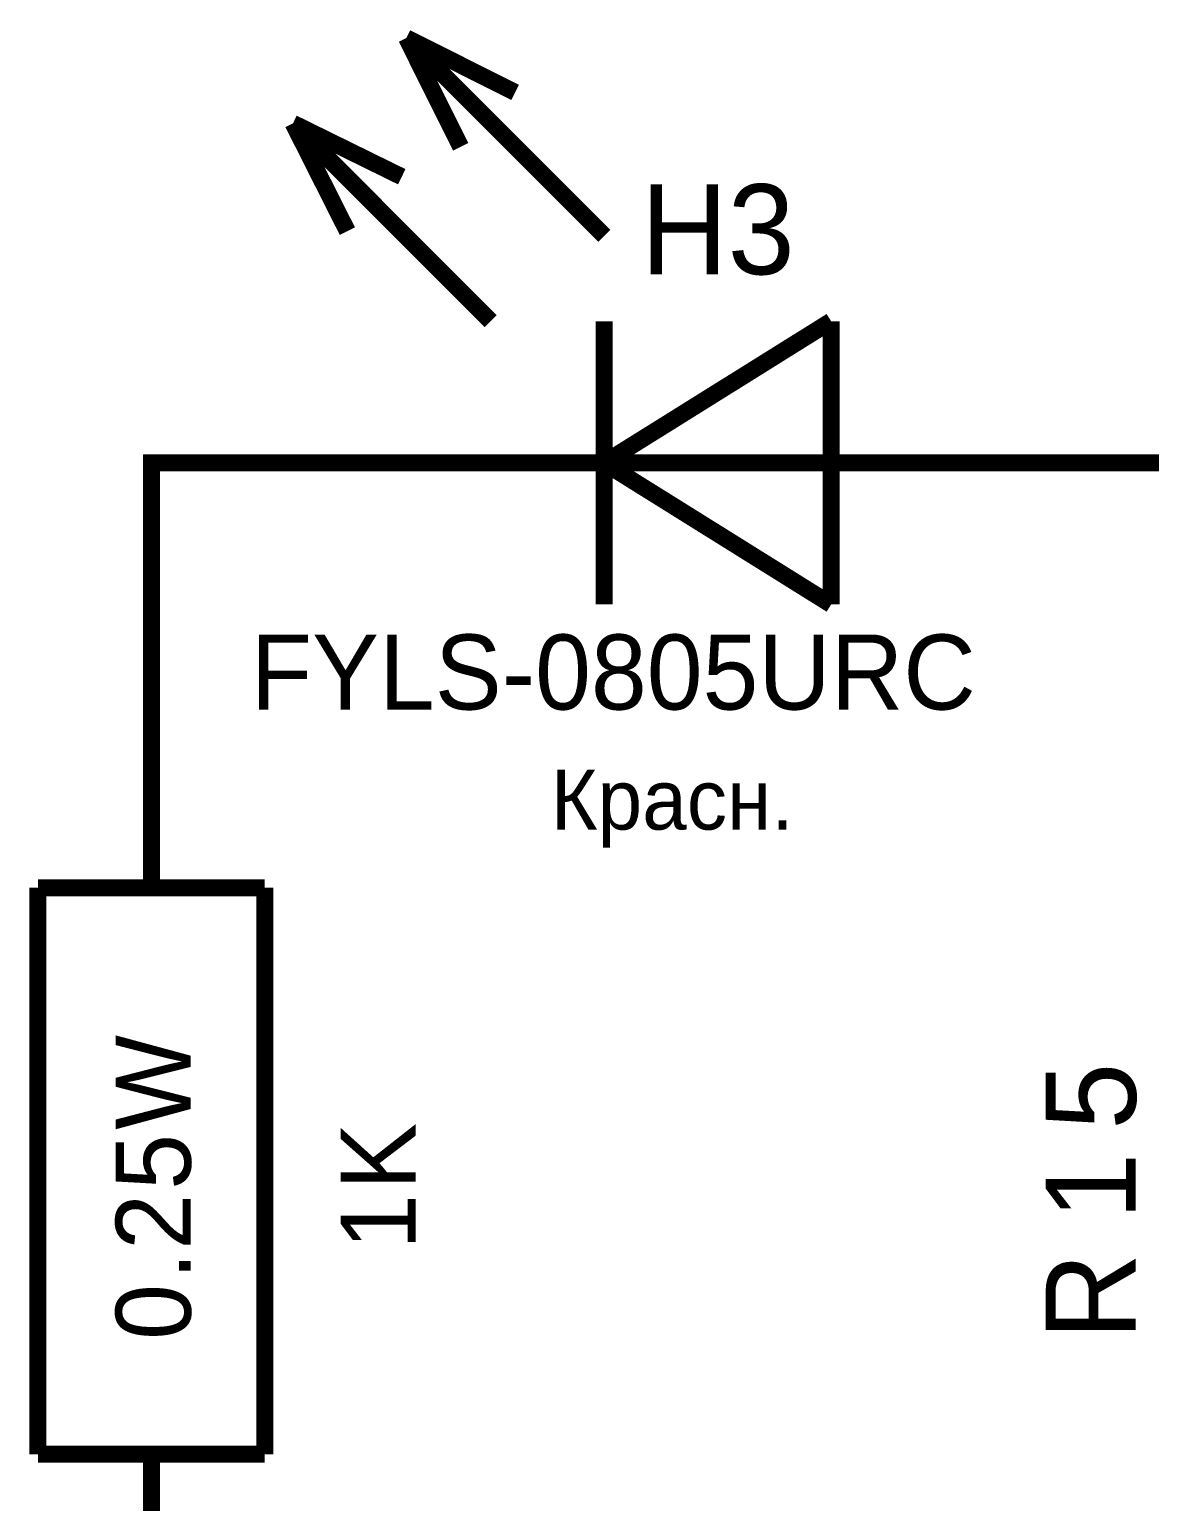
# Model space of a CAD drawing. Header units: millimetres. Extents: x 0 to 420, y 0 to 297.
# Drawn here: x 135.39 to 155.16, y 139.15 to 165.14 of the extents above; entities that cross this region are included whole.
import ezdxf

# ---------------------------------------------------------------- set-up
doc = ezdxf.new("R2010")
doc.units = ezdxf.units.MM
doc.layers.add('Sheet', color=255, linetype='Continuous')

msp = doc.modelspace()

# ---------------------------------------------------------------- linework, layer by layer
at = {"layer": 'Sheet', "const_width": 0.3}
for points in [[(145.534, 161.499), (142.041, 164.993)], [(143.001, 163.072), (142.041, 164.993)], [(142.041, 164.993), (143.961, 164.032)], [(143.531, 159.992), (140.039, 163.486)], [(140.999, 161.582), (140.039, 163.486)], [(140.039, 163.486), (141.959, 162.542)], [(145.534, 157.491), (149.539, 159.992)], [(145.534, 159.992), (145.534, 154.991)], [(149.539, 159.992), (149.539, 154.991)], [(142.538, 157.491), (137.539, 157.491), (137.539, 152.491)], [(145.037, 157.491), (142.538, 157.491)], [(150.035, 157.491), (145.037, 157.491)], [(149.539, 154.991), (145.534, 157.491)], [(150.035, 157.491), (152.535, 157.491)], [(152.535, 157.491), (157.533, 157.491)], [(137.539, 149.99), (137.539, 152.491)], [(135.537, 149.99), (139.542, 149.99)], [(135.537, 139.989), (135.537, 149.99)], [(139.542, 139.989), (139.542, 149.99)], [(135.537, 139.989), (139.542, 139.989)], [(137.539, 139.989), (137.539, 137.488)]]:
    msp.add_lwpolyline(points, dxfattribs=at)

# ---------------------------------------------------------------- texts
at = {"layer": 'Sheet'}
for s, height, p in [('H3', 1.5897, (146.179, 160.82)), ('FYLS-0805URC', 1.32471, (139.294, 153.136)), ('Красн.', 1.0598, (144.59, 151.017))]:
    msp.add_text(s, height=height, dxfattribs=at).set_placement(p)
for s, height, p in [('W', 1.325, (138.235, 145.718)), ('5', 1.59, (154.918, 145.718)), ('K', 1.325, (142.207, 144.658)), ('5', 1.325, (138.235, 144.658)), ('1', 1.59, (154.918, 144.128)), ('1', 1.325, (142.207, 143.599)), ('2', 1.325, (138.235, 143.599)), ('.', 1.325, (138.235, 143.069)), ('R', 1.59, (154.918, 142.009)), ('0', 1.325, (138.235, 142.009))]:
    msp.add_text(s, height=height, rotation=90, dxfattribs=at).set_placement(p)

doc.saveas('drawing.dxf')
